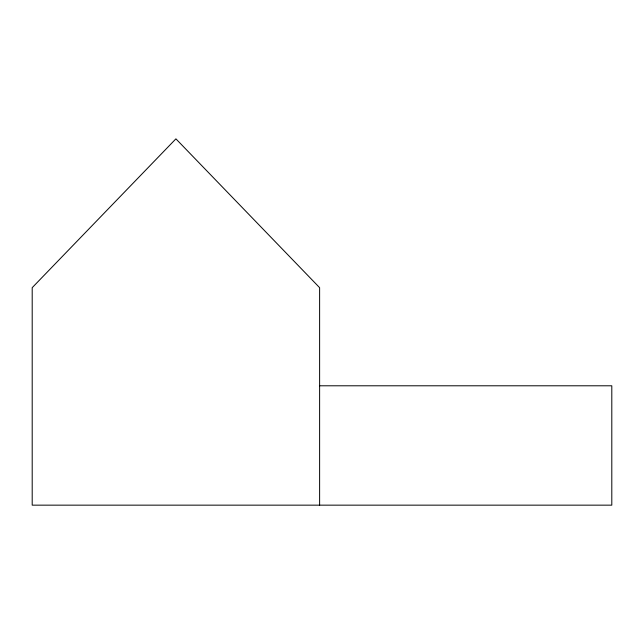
<?xml version="1.0" encoding="UTF-8"?>
<svg xmlns="http://www.w3.org/2000/svg" width="644" height="644" viewBox="0 0 644 644"><rect width="100%" height="100%" fill="white"/><g stroke="black" fill="none" stroke-linecap="round" stroke-linejoin="round"><path stroke-width="0.97" d="M319.617 385.788L611.8 385.788L611.8 505.154L32.2 505.154L32.2 287.667L175.909 138.846L319.617 287.667L319.617 505.154"/></g></svg>
